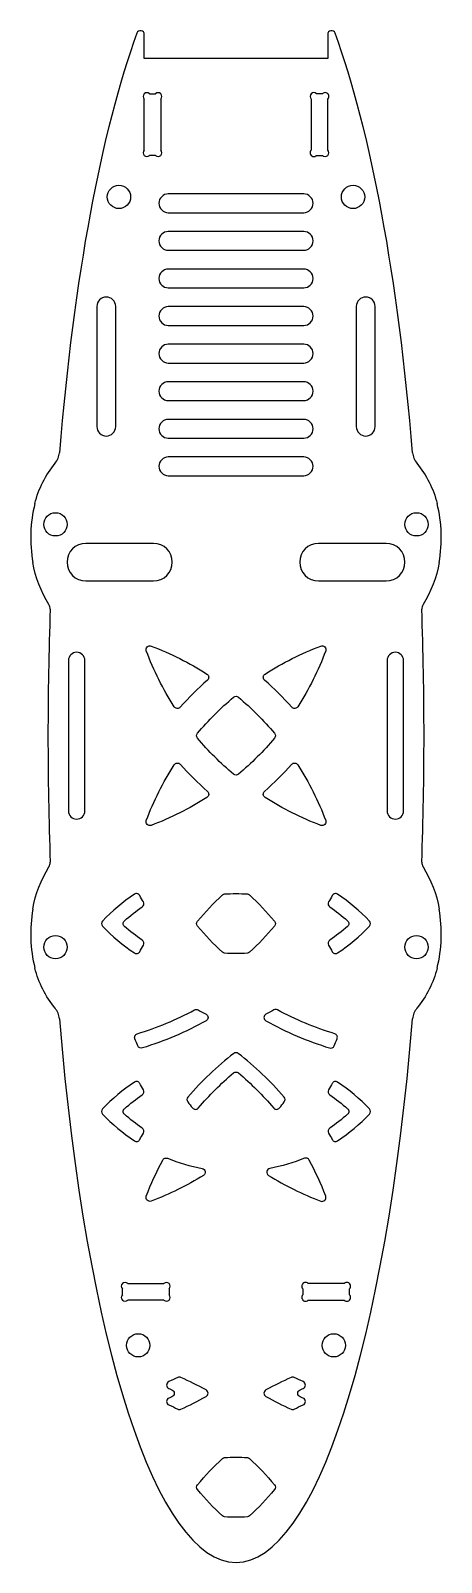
# Model space of a CAD drawing. Header units: millimetres. Extents: x -27 to 27, y -110 to 94.
import ezdxf

# ---------------------------------------------------------------- set-up
doc = ezdxf.new("R2010")
doc.units = ezdxf.units.MM
doc.layers.get('0').update_dxf_attribs({"linetype": 'CONTINUOUS'})

msp = doc.modelspace()

# ---------------------------------------------------------------- linework, layer by layer
for p, q in [((-12.2, 90.1), (-12.2, 93.33)), ((12.2, 93.33), (12.2, 90.1)), ((12.2, 90.1), (-12.2, 90.1)), ((-12.2, 77.94), (-12.2, 84.72)), ((-11.49, 85.43), (-10.71, 85.43)), ((-10, 84.72), (-10, 77.94)), ((-10.71, 77.23), (-11.49, 77.23)), ((-14.39, -72.9), (-9.61, -72.9)), ((-15.1, -74.39), (-15.1, -73.61)), ((-9.61, -75.1), (-14.39, -75.1)), ((-8.9, -73.61), (-8.9, -74.39))]:
    msp.add_line(p, q)
for points in [[(10.71, 77.23), (11.49, 77.23, 1), (12.2, 77.94), (12.2, 84.72, 1), (11.49, 85.43), (10.71, 85.43, 1), (10, 84.72), (10, 77.94, 1)], [(-9, 69.6), (9, 69.6, 1), (9, 72.1), (-9, 72.1, 1)], [(9, 67.1), (-9, 67.1, 1), (-9, 64.6), (9, 64.6, 1)], [(9, 62.1), (-9, 62.1, 1), (-9, 59.6), (9, 59.6, 1)], [(-18.5, 57.13), (-18.5, 41.13, 1), (-16, 41.13), (-16, 57.13, 1)], [(9, 57.1), (-9, 57.1, 1), (-9, 54.6), (9, 54.6, 1)], [(18.5, 41.13), (18.5, 57.13, 1), (16, 57.13), (16, 41.13, 1)], [(9, 52.1), (-9, 52.1, 1), (-9, 49.6), (9, 49.6, 1)], [(9, 47.1), (-9, 47.1, 1), (-9, 44.6), (9, 44.6, 1)], [(9, 42.1), (-9, 42.1, 1), (-9, 39.6), (9, 39.6, 1)], [(9, 37.1), (-9, 37.1, 1), (-9, 34.6), (9, 34.6, 1)], [(-19.97, 20.6), (-10.97, 20.6, 1), (-10.97, 25.6), (-19.97, 25.6, 1)], [(19.97, 25.6), (10.97, 25.6, 1), (10.97, 20.6), (19.97, 20.6, 1)], [(-22.29, 10), (-22.29, -10, 1), (-20.09, -10), (-20.09, 10, 1)], [(-11.28, 11.93, -0.052346), (-3.86, 8.21, -0.497164), (-3.8, 7.41, 0.029233), (-7.41, 3.8, -0.497164), (-8.21, 3.86, -0.052346), (-11.93, 11.28, -0.644744)], [(11.93, 11.28, -0.052346), (8.21, 3.86, -0.497164), (7.41, 3.8, 0.029233), (3.8, 7.41, -0.497164), (3.86, 8.21, -0.052346), (11.28, 11.93, -0.644744)], [(20.09, 10), (20.09, -10, 1), (22.29, -10), (22.29, 10, 1)], [(0.32, 5.13, -0.042822), (5.13, 0.32, -0.364919), (5.13, -0.32, -0.042822), (0.32, -5.13, -0.364919), (-0.32, -5.13, -0.042822), (-5.13, -0.32, -0.364919), (-5.13, 0.32, -0.042822), (-0.32, 5.13, -0.364919)], [(-11.93, -11.28, -0.052346), (-8.21, -3.86, -0.497164), (-7.41, -3.8, 0.029233), (-3.8, -7.41, -0.497164), (-3.86, -8.21, -0.052346), (-11.28, -11.93, -0.644744)], [(11.28, -11.93, -0.052346), (3.86, -8.21, -0.497164), (3.8, -7.41, 0.029233), (7.41, -3.8, -0.497164), (8.21, -3.86, -0.052346), (11.93, -11.28, -0.644744)], [(-14.84, -25.37, -0.450173), (-14.84, -24.63, -0.033647), (-12.46, -22.79, 0.39882), (-12.31, -22.12, -0.00566), (-12.8, -21.26, 0.435698), (-13.51, -21.09, 0.056896), (-17.74, -24.66, 0.397029), (-17.74, -25.34, 0.056896), (-13.51, -28.91, 0.435698), (-12.8, -28.74, -0.00566), (-12.31, -27.88, 0.39882), (-12.46, -27.21, -0.033647)], [(1.81, -21.19, -0.03031), (5.13, -24.68, -0.364919), (5.13, -25.32, -0.03031), (1.81, -28.81, -0.170585), (1.51, -28.94, -0.036994), (-1.51, -28.94, -0.170585), (-1.81, -28.81, -0.03031), (-5.13, -25.32, -0.364919), (-5.13, -24.68, -0.03031), (-1.81, -21.19, -0.170585), (-1.51, -21.06, -0.036994), (1.51, -21.06, -0.170585)], [(14.84, -24.63, -0.450173), (14.84, -25.37, -0.033647), (12.46, -27.21, 0.39882), (12.31, -27.88, -0.00566), (12.8, -28.74, 0.435698), (13.51, -28.91, 0.056896), (17.74, -25.34, 0.397029), (17.74, -24.66, 0.056896), (13.51, -21.09, 0.435698), (12.8, -21.26, -0.00566), (12.31, -22.12, 0.39882), (12.46, -22.79, -0.033647)], [(-13.05, -41.27, -0.006089), (-13.44, -40.33, -0.440166), (-13.13, -39.66, 0.049514), (-5.51, -36.49, -0.24852), (-5.04, -36.49, -0.006887), (-3.98, -37.06, -0.587445), (-3.98, -37.94, -0.052732), (-12.45, -41.55, -0.382401)], [(13.13, -39.66, -0.049514), (5.51, -36.49, 0.24852), (5.04, -36.49, 0.006887), (3.98, -37.06, 0.587445), (3.98, -37.94, 0.052732), (12.45, -41.55, 0.382401), (13.05, -41.27, 0.006089), (13.44, -40.33, 0.440166)], [(-0.32, -44.87, -0.364919), (0.32, -44.87, -0.041664), (5.01, -49.54, 0.471775), (5.78, -49.53, 0.006501), (6.42, -48.71, 0.353), (6.4, -48.08, 0.050457), (0.31, -42.29, 0.342336), (-0.31, -42.29, 0.050457), (-6.4, -48.08, 0.353), (-6.42, -48.71, 0.006501), (-5.78, -49.53, 0.471775), (-5.01, -49.54, -0.041664)], [(-14.84, -50.37, -0.450173), (-14.84, -49.63, -0.033647), (-12.46, -47.79, 0.39882), (-12.31, -47.12, -0.00566), (-12.8, -46.26, 0.435698), (-13.51, -46.09, 0.056896), (-17.74, -49.66, 0.397029), (-17.74, -50.34, 0.056896), (-13.51, -53.91, 0.435698), (-12.8, -53.74, -0.00566), (-12.31, -52.88, 0.39882), (-12.46, -52.21, -0.033647)], [(14.84, -49.63, -0.450173), (14.84, -50.37, -0.033647), (12.46, -52.21, 0.39882), (12.31, -52.88, -0.00566), (12.8, -53.74, 0.435698), (13.51, -53.91, 0.056896), (17.74, -50.34, 0.397029), (17.74, -49.66, 0.056896), (13.51, -46.09, 0.435698), (12.8, -46.26, -0.00566), (12.31, -47.12, 0.39882), (12.46, -47.79, -0.033647)], [(-4.32, -58.5, -0.048892), (-11.28, -61.93, -0.644744), (-11.93, -61.28, -0.033327), (-9.74, -56.46, -0.382255), (-9.11, -56.23, 0.049408), (-4.49, -57.58, -0.684442)], [(9.11, -56.23, -0.049408), (4.49, -57.58, 0.684442), (4.32, -58.5, 0.048892), (11.28, -61.93, 0.644744), (11.93, -61.28, 0.033327), (9.74, -56.46, 0.382255)], [(14.39, -72.9), (9.61, -72.9, 1), (8.9, -73.61), (8.9, -74.39, 1), (9.61, -75.1), (14.39, -75.1, 1), (15.1, -74.39), (15.1, -73.61, 1)], [(-8.51, -87.04, -0.653386), (-8.51, -87.96, -0.002626), (-8.92, -88.13, 0.653294), (-8.93, -89.05, -0.00824), (-7.74, -89.61, 0.223672), (-7.32, -89.61, 0.021337), (-3.98, -87.94, 0.587445), (-3.98, -87.06, 0.021337), (-7.32, -85.39, 0.223672), (-7.74, -85.39, -0.00824), (-8.93, -85.95, 0.653294), (-8.92, -86.87, -0.002626)], [(8.51, -87.96, -0.653386), (8.51, -87.04, -0.002626), (8.92, -86.87, 0.653294), (8.93, -85.95, -0.00824), (7.74, -85.39, 0.223672), (7.32, -85.39, 0.021337), (3.98, -87.06, 0.587445), (3.98, -87.94, 0.021337), (7.32, -89.61, 0.223672), (7.74, -89.61, -0.00824), (8.93, -89.05, 0.653294), (8.92, -88.13, -0.002626)], [(1.81, -96.19, -0.03031), (5.13, -99.68, -0.364919), (5.13, -100.32, -0.03031), (1.81, -103.81, -0.170585), (1.51, -103.94, -0.036994), (-1.51, -103.94, -0.170585), (-1.81, -103.81, -0.03031), (-5.13, -100.32, -0.364919), (-5.13, -99.68, -0.03031), (-1.81, -96.19, -0.170585), (-1.51, -96.06, -0.036994), (1.51, -96.06, -0.170585)]]:
    msp.add_lwpolyline(points, format="xyb", close=True)
for centre in [(-15.56, 71.7), (15.56, 71.7), (-24, 28.13), (24, 28.13), (-24, -28.13), (24, -28.13), (-13, -81.12), (13, -81.12)]:
    msp.add_circle(centre, 1.55)
for centre, radius, start, end in [((-12.7, 93.33), 0.5, 0, 159.8607), ((12.7, 93.33), 0.5, 20.1393, 180), ((-11.85, 85.07), 0.5, 45, 225), ((-10.35, 85.07), 0.5, -45, 135), ((-11.85, 77.58), 0.5, 135, 315), ((-10.35, 77.58), 0.5, -135, 45), ((-8.54, 26.34), 18.76, 165.8965, 190.0476), ((8.54, 26.34), 18.76, -10.0476, 14.1034), ((-8.54, -26.34), 18.76, 169.9524, 194.1034), ((8.54, -26.34), 18.76, -14.1035, 10.0476), ((-14.75, -73.25), 0.5, 45, 225), ((-9.25, -73.25), 0.5, -45, 135), ((-14.75, -74.75), 0.5, 135, 315), ((-9.25, -74.75), 0.5, -135, 45)]:
    msp.add_arc(centre, radius, start, end)
for start_param, end_param in [(3.696397, 4.36296), (1.920225, 2.586788), (4.558828, 4.86595), (1.417236, 1.724357), (5.061818, 7.504553)]:
    msp.add_ellipse((0, 0), major_axis=(0, -110), ratio=0.227273, start_param=start_param, end_param=end_param)
for points, knots in [([(-24.05, 36.26), (-23.89, 36.46), (-23.76, 36.68), (-23.57, 37.15), (-23.51, 37.4), (-23.49, 37.66)], [0, 0, 0, 0, 0.0766892, 0.0766892, 0.1533785, 0.1533785, 0.1533785, 0.1533785]), ([(23.49, 37.66), (23.51, 37.4), (23.57, 37.15), (23.76, 36.68), (23.89, 36.46), (24.05, 36.26)], [0, 0, 0, 0, 0.0766893, 0.0766893, 0.1533785, 0.1533785, 0.1533785, 0.1533785]), ([(-24.71, 16.83), (-24.7, 16.93), (-24.71, 17.04), (-24.77, 17.26), (-24.81, 17.36), (-24.87, 17.45)], [0, 0, 0, 0, 0.03282431, 0.03282431, 0.06564862, 0.06564862, 0.06564862, 0.06564862]), ([(24.87, 17.45), (24.81, 17.36), (24.77, 17.26), (24.71, 17.04), (24.7, 16.93), (24.71, 16.83)], [0, 0, 0, 0, 0.03282423, 0.03282423, 0.06564846, 0.06564846, 0.06564846, 0.06564846]), ([(-24.87, -17.45), (-24.81, -17.36), (-24.77, -17.26), (-24.71, -17.04), (-24.7, -16.93), (-24.71, -16.83)], [0, 0, 0, 0, 0.03282428, 0.03282428, 0.06564856, 0.06564856, 0.06564856, 0.06564856]), ([(24.71, -16.83), (24.7, -16.93), (24.71, -17.04), (24.77, -17.26), (24.81, -17.36), (24.87, -17.45)], [0, 0, 0, 0, 0.03282428, 0.03282428, 0.06564856, 0.06564856, 0.06564856, 0.06564856]), ([(-23.49, -37.66), (-23.51, -37.4), (-23.57, -37.15), (-23.76, -36.68), (-23.89, -36.46), (-24.05, -36.26)], [0, 0, 0, 0, 0.0766893, 0.0766893, 0.1533785, 0.1533785, 0.1533785, 0.1533785]), ([(24.05, -36.26), (23.89, -36.46), (23.76, -36.68), (23.57, -37.15), (23.51, -37.4), (23.49, -37.66)], [0, 0, 0, 0, 0.0766892, 0.0766892, 0.1533785, 0.1533785, 0.1533785, 0.1533785])]:
    msp.add_open_spline(points, degree=3, knots=knots)
for points in [[(-26.74, 30.91), (-26.25, 32.85), (-25.31, 34.72), (-24.05, 36.26)], [(24.05, 36.26), (25.31, 34.72), (26.25, 32.85), (26.74, 30.91)], [(-24.87, 17.45), (-25.93, 19.15), (-26.67, 21.09), (-27.02, 23.06)], [(27.02, 23.06), (26.67, 21.09), (25.93, 19.15), (24.87, 17.45)], [(-27.02, -23.06), (-26.67, -21.09), (-25.93, -19.15), (-24.87, -17.45)], [(24.87, -17.45), (25.93, -19.15), (26.67, -21.09), (27.02, -23.06)], [(-24.05, -36.26), (-25.31, -34.72), (-26.25, -32.85), (-26.74, -30.91)], [(26.74, -30.91), (26.25, -32.85), (25.31, -34.72), (24.05, -36.26)]]:
    msp.add_open_spline(points, degree=3)

doc.saveas('drawing.dxf')
